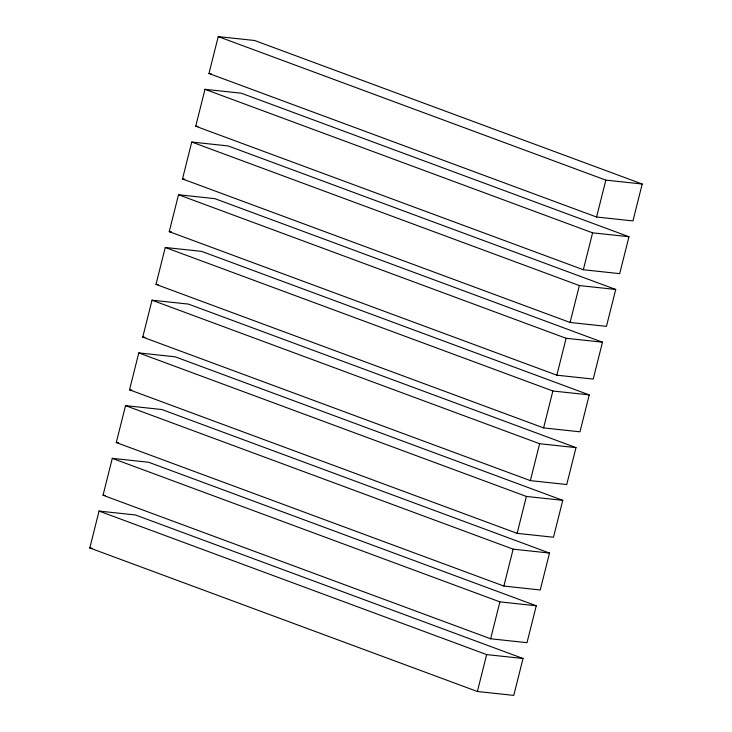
<?xml version="1.0" encoding="UTF-8"?>
<svg xmlns="http://www.w3.org/2000/svg" width="732" height="732" viewBox="0 0 732 732"><rect width="100%" height="100%" fill="white"/><g stroke="black" fill="none" stroke-linecap="round" stroke-linejoin="round"><path stroke-width="1.1" d="M89.789 547.975L99.058 511.073L135.429 514.971L523.032 658.498L513.763 695.4L477.392 691.502L89.789 547.975L92.067 548.222M103.029 495.262L112.298 458.351L148.669 462.258L536.272 605.776L527.003 642.678L490.632 638.78L103.029 495.262L105.307 495.5M116.278 442.54L125.547 405.638L161.918 409.536L549.512 553.053L540.243 589.965L503.872 586.067L116.278 442.54L118.547 442.778M129.518 389.817L138.787 352.916L175.158 356.813L562.762 500.34L553.484 537.242L517.121 533.344L129.518 389.817L131.787 390.065M142.758 337.104L152.027 300.193L188.399 304.091L576.002 447.618L566.733 484.52L530.361 480.622L142.758 337.104L145.028 337.342M155.998 284.382L165.267 247.48L201.639 251.378L589.242 394.896L579.973 431.807L543.601 427.909L155.998 284.382L158.277 284.62M169.238 231.66L178.517 194.758L214.879 198.656L602.482 342.183L593.213 379.085L556.842 375.187L169.238 231.66L171.517 231.907M182.488 178.947L191.757 142.035L228.128 145.933L615.722 289.46L606.453 326.362L570.082 322.464L182.488 178.947L184.757 179.184M195.728 126.224L204.997 89.322L241.368 93.22L628.971 236.738L619.702 273.649L583.331 269.742L195.728 126.224L197.997 126.462M208.968 73.502L218.237 36.6L254.608 40.498L642.211 184.025L632.942 220.927L596.571 217.029L208.968 73.502L211.246 73.749M477.392 691.502L486.661 654.6L523.032 658.498M490.632 638.78L499.901 601.878L536.272 605.776M503.872 586.067L513.141 549.156L549.512 553.053M517.121 533.344L526.39 496.442L562.762 500.34M530.361 480.622L539.63 443.72L576.002 447.618M543.601 427.909L552.87 390.998L589.242 394.896M556.842 375.187L566.111 338.285L602.482 342.183M570.082 322.464L579.36 285.562L615.722 289.46M583.331 269.742L592.6 232.84L628.971 236.738M596.571 217.029L605.84 180.127L642.211 184.025M218.237 36.6L605.84 180.127M204.997 89.322L592.6 232.84M191.757 142.035L579.36 285.562M178.517 194.758L566.111 338.285M165.267 247.48L552.87 390.998M152.027 300.193L539.63 443.72M138.787 352.916L526.39 496.442M125.547 405.638L513.141 549.156M112.298 458.351L499.901 601.878M99.058 511.073L486.661 654.6"/></g></svg>
